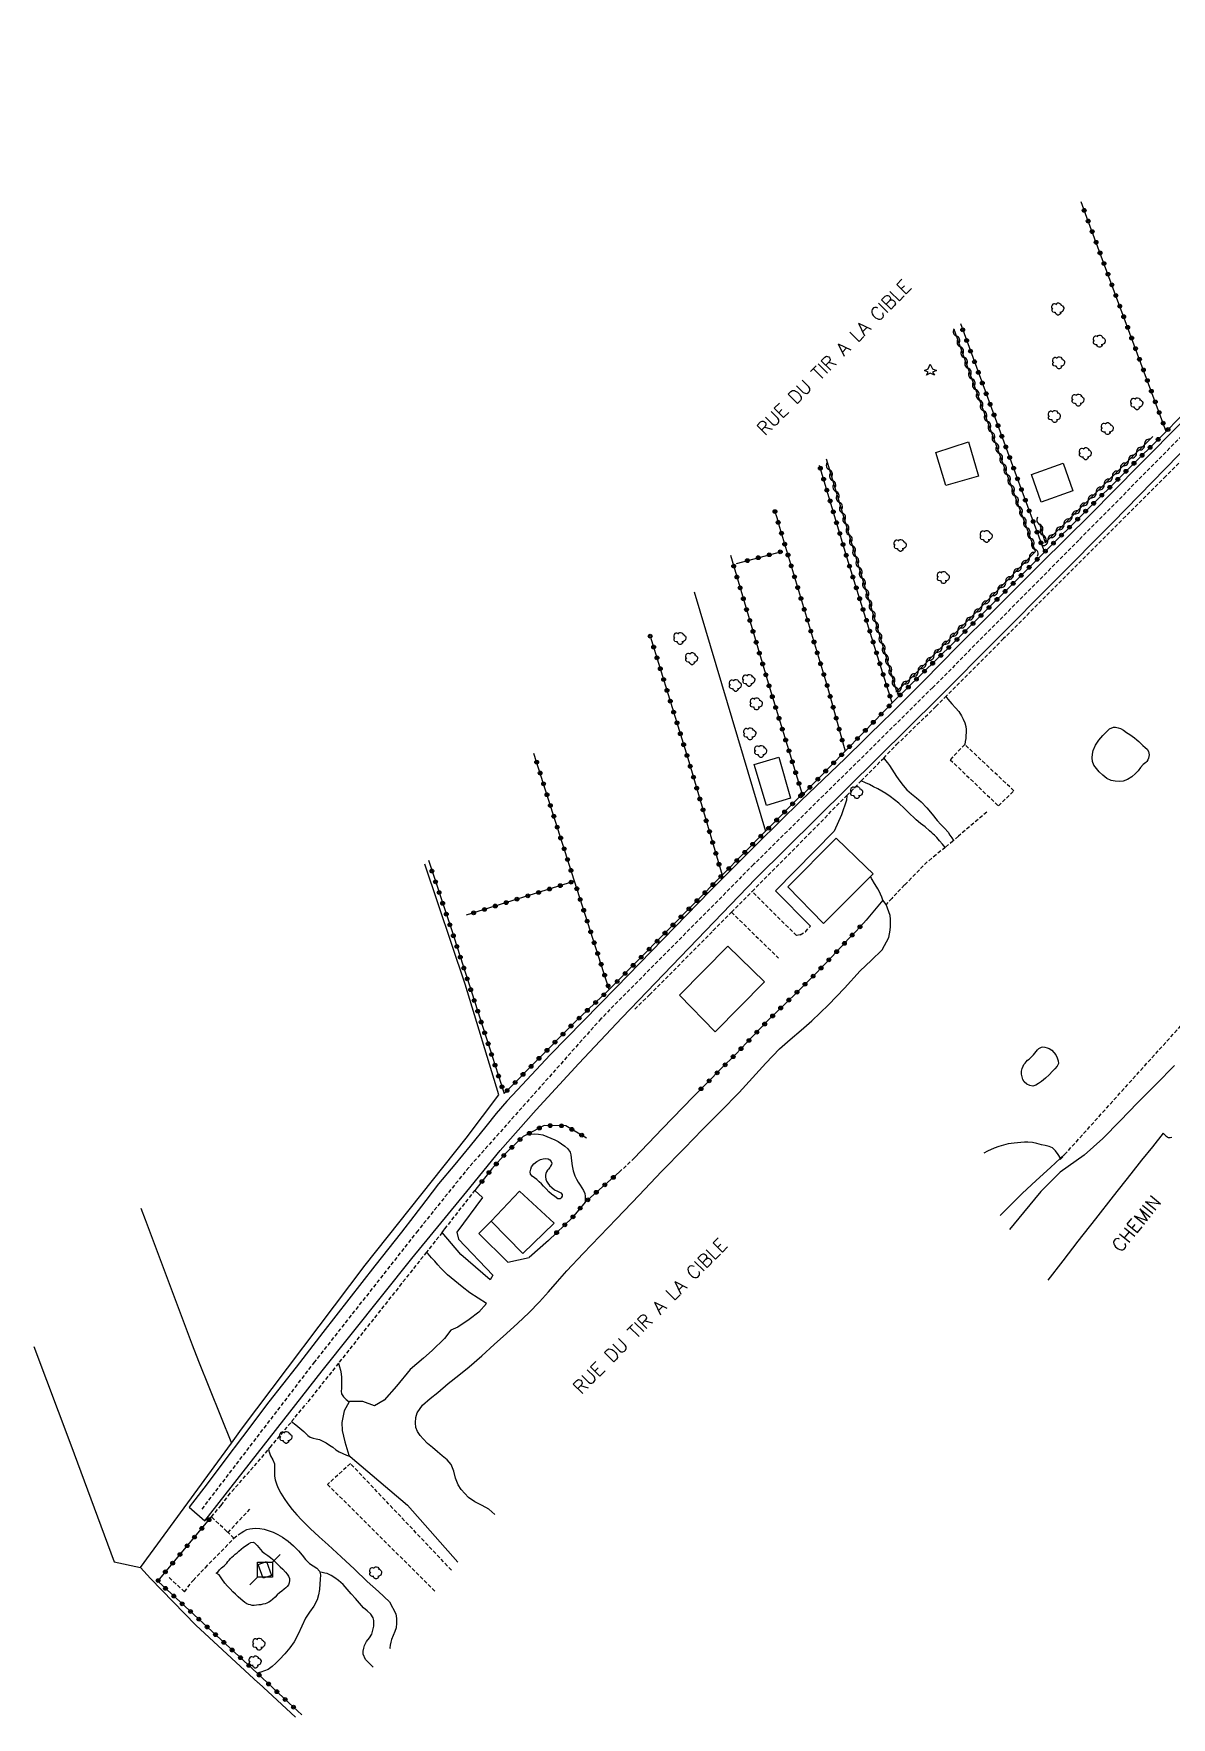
# Model space of a CAD drawing. Header units: millimetres. Extents: x 79010 to 79994, y 143000 to 143955.
# Drawn here: x 79045.5 to 79195.9, y 143666.4 to 143889 of the extents above; entities that cross this region are included whole.
import ezdxf
from ezdxf.enums import TextEntityAlignment as Align

# ---------------------------------------------------------------- set-up
doc = ezdxf.new("R2010")
doc.units = ezdxf.units.MM
doc.linetypes.add('DASHED', pattern=[0.75, 0.5, -0.25])
doc.layers.get('0').update_dxf_attribs({"linetype": 'CONTINUOUS'})
for name, color, linetype in [('W0001', 6, 'DASHED'), ('W0008', 7, 'CONTINUOUS'), ('W0104', 1, 'CONTINUOUS'), ('W0112', 1, 'DASHED'), ('W0211', 2, 'CONTINUOUS'), ('W0214', 2, 'CONTINUOUS'), ('W0300', 7, 'CONTINUOUS'), ('W0303', 7, 'CONTINUOUS'), ('W0310', 3, 'CONTINUOUS'), ('W0322', 7, 'CONTINUOUS'), ('W0323', 7, 'CONTINUOUS'), ('W0330', 7, 'CONTINUOUS'), ('W0515', 5, 'CONTINUOUS'), ('W0600', 7, 'CONTINUOUS'), ('W0989', 7, 'CONTINUOUS')]:
    doc.layers.add(name, color=color, linetype=linetype)
doc.styles.get("Standard").update_dxf_attribs({"font": 'romans.shx', "width": 0.85})

# ---------------------------------------------------------------- blocks, each defined once
blk = doc.blocks.new('T300')
for p, q in [((-0.8, 0.51), (-0.86, 0.34)), ((-0.86, 0.34), (-0.86, 0.17)), ((-0.86, 0.17), (-0.74, 0.06)), ((-0.69, 0.63), (-0.8, 0.51)), ((-0.8, -0.06), (-0.74, 0.06)), ((-0.74, 0.06), (-0.69, 0.11)), ((-0.57, 0.69), (-0.69, 0.63)), ((-0.46, 0.69), (-0.57, 0.69)), ((-0.29, 0.63), (-0.46, 0.69)), ((-0.29, 0.63), (-0.17, 0.74)), ((-0.23, 0.57), (-0.29, 0.63)), ((-0.17, 0.74), (-0.06, 0.8)), ((-0.06, 0.8), (0.06, 0.8)), ((0.06, 0.8), (0.23, 0.74)), ((0.23, 0.74), (0.34, 0.63)), ((0.34, 0.63), (0.4, 0.51)), ((0.46, 0.46), (0.34, 0.46)), ((0.4, 0.51), (0.4, 0.46)), ((0.57, 0.4), (0.46, 0.46)), ((0.57, 0.4), (0.69, 0.29)), ((0.69, 0.29), (0.74, 0.17)), ((0.74, 0.06), (0.69, -0.17)), ((0.74, 0.17), (0.74, 0.06)), ((-0.8, -0.17), (-0.8, -0.06)), ((-0.8, -0.23), (-0.8, -0.17)), ((-0.74, -0.34), (-0.8, -0.23)), ((-0.69, -0.4), (-0.74, -0.34)), ((-0.51, -0.46), (-0.69, -0.4)), ((-0.4, -0.46), (-0.51, -0.46)), ((-0.4, -0.46), (-0.34, -0.46)), ((-0.34, -0.46), (-0.34, -0.4)), ((-0.34, -0.51), (-0.34, -0.46)), ((-0.29, -0.63), (-0.34, -0.51)), ((-0.17, -0.74), (-0.29, -0.63)), ((-0.06, -0.8), (-0.17, -0.74)), ((0.06, -0.8), (-0.06, -0.8)), ((0.17, -0.74), (0.06, -0.8)), ((0.23, -0.69), (0.17, -0.74)), ((0.29, -0.46), (0.23, -0.46)), ((0.29, -0.63), (0.23, -0.69)), ((0.46, -0.4), (0.29, -0.46)), ((0.34, -0.51), (0.29, -0.63)), ((0.34, -0.51), (0.34, -0.46)), ((0.57, -0.34), (0.46, -0.4)), ((0.63, -0.29), (0.57, -0.34)), ((0.69, -0.17), (0.63, -0.29))]:
    blk.add_line(p, q)
blk = doc.blocks.new('T600')
for p, q in [((-0.999999, 0.999999), (0.999999, 0.999999)), ((-0.999999, -0.999999), (-0.999999, 0.999999)), ((0.999999, 0.999999), (1.999998, 1.999998)), ((0.999999, 0.999999), (0.999999, -0.999999)), ((-0.999999, -0.999999), (-1.999998, -1.999998)), ((0.999999, -0.999999), (-0.999999, -0.999999))]:
    blk.add_line(p, q)
blk = doc.blocks.new('T303')
for p, q in [((-0.77, 0), (-0.28, 0.21)), ((-0.28, -0.21), (-0.77, 0)), ((-0.28, 0.21), (0, 0.83)), ((0, 0.83), (0.28, 0.21)), ((0.28, 0.21), (0.83, 0)), ((0.83, 0), (0.28, -0.21)), ((-0.49, -0.63), (-0.28, -0.21)), ((0, -0.35), (-0.49, -0.63)), ((0.56, -0.63), (0, -0.35)), ((0.28, -0.21), (0.56, -0.63))]:
    blk.add_line(p, q)
blk = doc.blocks.new('t310o')
at = {"color": 0, "linetype": 'Continuous'}
for centre, start, end in [((-0.5, 0.38), 216.8699, 323.1304), ((0.5, -0.37), 36.8699, 143.1303)]:
    blk.add_arc(centre, 0.625, start, end, dxfattribs=at)
blk = doc.blocks.new('t323o')
at = {"color": 0, "linetype": 'Continuous'}
for radius in [0.25, 0.15]:
    blk.add_circle((0, 0), radius, dxfattribs=at)
blk = doc.blocks.new('t322o')
at = {"color": 0, "linetype": 'Continuous'}
for radius in [0.25, 0.15]:
    blk.add_circle((0, 0), radius, dxfattribs=at)

msp = doc.modelspace()

# ---------------------------------------------------------------- linework, layer by layer
at = {"layer": 'W0001'}
msp.add_lwpolyline([(79251.68, 143889.03), (79250.6, 143887.58), (79246.47, 143884.68), (79241.43, 143879.97), (79228.87, 143868.06), (79205.74, 143844.38), (79183.65, 143822.08), (79164.35, 143802.57), (79140.68, 143779.2), (79120.49, 143758.79), (79103.01, 143739.14), (79096.29, 143730.78), (79082.61, 143713.42), (79067.7, 143693.94)], dxfattribs=at)
at = {"layer": 'W0008'}
msp.add_lwpolyline([(79197.61, 143837.98), (79191.61, 143831.94), (79185.21, 143825.48), (79178.71, 143819.05), (79172.3, 143812.64), (79167.69, 143808.04), (79163.12, 143803.44), (79162.64, 143802.96), (79158.51, 143798.82), (79158.13, 143798.45), (79152.76, 143793.21), (79146.97, 143787.65), (79141.22, 143782.03), (79134.94, 143775.7), (79128.71, 143769.31), (79122.49, 143762.92), (79118.15, 143758.46), (79113.8, 143754.01), (79109.46, 143749.42), (79108.06, 143747.9), (79106.66, 143746.28), (79105.28, 143744.57), (79103.19, 143741.98), (79101.18, 143739.51), (79099.04, 143736.95), (79097.34, 143734.77), (79095.78, 143732.68), (79094.11, 143730.56), (79090.61, 143726.11), (79087.18, 143721.73), (79083.73, 143717.31), (79080.19, 143712.73), (79076.6, 143708.16), (79073.13, 143703.52), (79070.79, 143700.42), (79068.42, 143697.33), (79066.06, 143694.21), (79068.12, 143692.42), (79083.64, 143712.23), (79095.48, 143727.11), (79102.75, 143735.98), (79107.16, 143741.4), (79111.93, 143746.76), (79117.57, 143752.86), (79123.24, 143758.93), (79140.97, 143777.36), (79165.18, 143801.28), (79188.16, 143824.4), (79207.35, 143844.08)], dxfattribs=at)
at = {"layer": 'W0104'}
for points in [[(79166.09, 143829.29), (79164.75, 143833.68), (79169.07, 143835.05), (79170.42, 143830.55), (79166.09, 143829.29)], [(79178.71, 143827.1), (79177.4, 143830.76), (79181.58, 143832.27), (79182.88, 143828.58)], [(79142.4, 143786.98), (79140.77, 143792.41), (79143.99, 143793.38), (79145.57, 143787.96)], [(79149.93, 143771.41), (79145.2, 143776.23), (79151.6, 143782.68), (79155.52, 143778.89), (79156.49, 143777.95), (79156.15, 143777.62), (79155.56, 143777.03), (79149.93, 143771.41)], [(79135.58, 143757.06), (79130.87, 143761.9), (79137.29, 143768.39), (79142.11, 143763.66), (79135.58, 143757.06)], [(79110.17, 143727.76), (79105.97, 143732.02), (79109.75, 143735.99), (79114.3, 143731.79), (79110.17, 143727.76)]]:
    msp.add_lwpolyline(points, close=True, dxfattribs=at)
at = {"layer": 'W0112'}
for points in [[(79229.86, 143865.55), (79215.38, 143850.88), (79195.16, 143830.53), (79173.71, 143809.05), (79166.32, 143801.62)], [(79181.21, 143740.19), (79181.79, 143740.83), (79194.31, 143754.73), (79194.31, 143754.72), (79207.1, 143768.82), (79214.35, 143776.75), (79214.35, 143776.75), (79221.26, 143784.27), (79227.75, 143791.56), (79227.76, 143791.56), (79234.4, 143798.91), (79234.4, 143798.9), (79241.44, 143806.38), (79241.45, 143806.38), (79248.51, 143814.05), (79248.51, 143814.05), (79254.82, 143821.12), (79254.83, 143821.14), (79266.96, 143834.49)], [(79124.99, 143760.05), (79126.9, 143761.95), (79126.9, 143761.96), (79135.34, 143770.44), (79135.34, 143770.45), (79137.76, 143772.89), (79140.48, 143775.64), (79147.97, 143783.2), (79153.01, 143788.32), (79154.91, 143790.25), (79157.87, 143793.26), (79159.58, 143795.04), (79164.46, 143799.77), (79164.76, 143800.08), (79166.08, 143801.39), (79166.32, 143801.62)], [(79171.51, 143786.12), (79167.74, 143782.94), (79167.12, 143782.37), (79167.03, 143782.29), (79166.02, 143781.46), (79164.81, 143780.48), (79163.64, 143779.54), (79160.62, 143776.49), (79158.94, 143774.71), (79158.19, 143773.92)], [(79146.83, 143769.89), (79146.33, 143769.81), (79140.48, 143775.64)], [(79137.76, 143772.89), (79143.96, 143766.8)], [(79146.83, 143769.89), (79147.52, 143770.3), (79148.21, 143771.03)], [(79122.91, 143738.51), (79124.85, 143740.31)], [(79099.51, 143730.55), (79099.74, 143730.84), (79099.88, 143731.02), (79103.84, 143736.1)], [(79099.51, 143730.55), (79097.44, 143727.94), (79094.14, 143723.79), (79094.14, 143723.78), (79085.79, 143713.25), (79081.56, 143707.92)], [(79070.3, 143694.46), (79071.21, 143695.74), (79075.66, 143700.8), (79076.57, 143701.86), (79076.78, 143702.11), (79079.61, 143705.55), (79081.56, 143707.92)], [(79100.73, 143685.9), (79087.38, 143699.99), (79084.36, 143697.24), (79098.56, 143683.12)], [(79071.98, 143690.11), (79071.2, 143690.87), (79071.13, 143690.94), (79071.06, 143691.01), (79069, 143692.94), (79069, 143692.95), (79070.3, 143694.46)], [(79071.2, 143690.87), (79074.06, 143693.95)], [(79065.44, 143683.05), (79066.58, 143684.55), (79068.2, 143686.22), (79071.98, 143690.11)], [(79071.98, 143690.11), (79072.53, 143690.57)], [(79065.44, 143683.05), (79063.36, 143684.95)]]:
    msp.add_lwpolyline(points, dxfattribs=at)
msp.add_lwpolyline([(79173.03, 143786.94), (79175.09, 143788.93), (79168.6, 143795.05), (79166.66, 143793.05)], close=True, dxfattribs=at)
at = {"layer": 'W0211'}
for points in [[(79157.87, 143793.26), (79158.13, 143792.94), (79158.39, 143792.62), (79158.65, 143792.29), (79158.96, 143791.81), (79159.26, 143791.32), (79159.57, 143790.83), (79160, 143790.23), (79160.45, 143789.63), (79160.94, 143789.07), (79161.54, 143788.52), (79162.19, 143788), (79162.82, 143787.46), (79163.56, 143786.68), (79164.26, 143785.85), (79164.96, 143785.02), (79165.44, 143784.5), (79165.92, 143783.98), (79166.38, 143783.45), (79166.63, 143783.09), (79166.88, 143782.73), (79167.12, 143782.37)], [(79166.02, 143781.46), (79165.64, 143781.89), (79165.26, 143782.32), (79164.88, 143782.74), (79164.57, 143783.05), (79164.4, 143783.21), (79164.25, 143783.36), (79163.92, 143783.66), (79163.34, 143784.15), (79162.74, 143784.62), (79162.15, 143785.1), (79161.85, 143785.39), (79161.39, 143785.84), (79160.64, 143786.61), (79159.86, 143787.32), (79159.31, 143787.76), (79158.74, 143788.17), (79158.16, 143788.56), (79157.63, 143788.89), (79157.08, 143789.19), (79156.53, 143789.48), (79155.99, 143789.75), (79155.45, 143790), (79154.91, 143790.25)], [(79153.01, 143788.32), (79152.95, 143787.68), (79152.29, 143785.77), (79151.32, 143783.58), (79143.59, 143775.73), (79148.21, 143771.03)], [(79158.19, 143773.92), (79157.77, 143774.48), (79155.55, 143771.83)], [(79196.33, 143752.62), (79193.89, 143750.14), (79191.44, 143747.69), (79189.14, 143745.32), (79186.83, 143742.96), (79184.37, 143740.78), (79183.31, 143740.02), (79182.24, 143739.27), (79181.2, 143738.5), (79178.64, 143735.98), (79176.36, 143733.16), (79174.5, 143730.93)], [(79132.67, 143748.48), (79128.62, 143744.27), (79124.85, 143740.31)], [(79194.83, 143743.65), (79194.95, 143743.54), (79195.07, 143743.42), (79195.19, 143743.31), (79195.29, 143743.23), (79195.39, 143743.15), (79195.5, 143743.09), (79195.73, 143743.08), (79195.98, 143743.16)], [(79173.27, 143732.77), (79176.18, 143735.69), (79178.03, 143737.42), (79179.91, 143739.13), (79181.26, 143740.35), (79181.79, 143740.83)], [(79103.84, 143736.1), (79104.85, 143735.16), (79101.46, 143730.58), (79101.68, 143729.65), (79106.22, 143724.9), (79105.83, 143724.26), (79101.96, 143727.65), (79099.51, 143730.55)], [(79113.55, 143729.49), (79111, 143727.22)], [(79105.35, 143721.14), (79104.34, 143720), (79103.09, 143719.03), (79101.59, 143718.02), (79100.65, 143717.62), (79099.83, 143716.52), (79098.18, 143714.95), (79097.02, 143713.91), (79095.27, 143712.41), (79093.45, 143710.24), (79091.84, 143708.39), (79090.57, 143707.63), (79089.04, 143708.19), (79087.24, 143708.21), (79087.21, 143708.15), (79086.55, 143706.95), (79086.25, 143705.43), (79086.27, 143704.38), (79086.64, 143702.85), (79087.19, 143701.08), (79087.36, 143700.94), (79094.92, 143694.47), (79101.56, 143686.95)], [(79079.61, 143705.55), (79080.15, 143705.11), (79080.68, 143704.66), (79081.21, 143704.21), (79081.48, 143703.95), (79081.76, 143703.68), (79082.06, 143703.46), (79082.44, 143703.33), (79082.86, 143703.27), (79083.27, 143703.18), (79083.74, 143702.97), (79084.19, 143702.72), (79084.63, 143702.44), (79085.05, 143702.14), (79085.46, 143701.81), (79085.89, 143701.52), (79086.36, 143701.3), (79086.86, 143701.12), (79087.36, 143700.94)], [(79076.57, 143701.86), (79076.58, 143701.75), (79076.6, 143701.64), (79076.62, 143701.52), (79076.83, 143700.99), (79077.12, 143700.48), (79077.33, 143699.96), (79077.36, 143699.43), (79077.32, 143698.88), (79077.33, 143698.34), (79077.43, 143697.83), (79077.6, 143697.32), (79077.79, 143696.82), (79078.16, 143696.07), (79078.61, 143695.36), (79079.09, 143694.67), (79079.67, 143693.93), (79080.29, 143693.23), (79080.93, 143692.54), (79082.07, 143691.4), (79083.25, 143690.32), (79084.43, 143689.24), (79086.17, 143687.64), (79087.91, 143686.04), (79089.59, 143684.39), (79091.09, 143683.07), (79092.55, 143681.71), (79093.39, 143680.11), (79093.46, 143679.51), (79093.48, 143678.9), (79093.41, 143678.29), (79093.25, 143677.77), (79093.02, 143677.25), (79092.83, 143676.73), (79092.73, 143676.37), (79092.65, 143676), (79092.61, 143675.63), (79092.62, 143675.52)], [(79090.39, 143673.06), (79089.98, 143673.45), (79089.38, 143674.09), (79089.07, 143674.8), (79089.07, 143675.18), (79089.13, 143675.57), (79089.23, 143675.95), (79089.51, 143676.47), (79089.88, 143676.95), (79090.19, 143677.45), (79090.31, 143677.8), (79090.4, 143678.15), (79090.46, 143678.51), (79090.48, 143678.88), (79090.46, 143679.26), (79090.38, 143679.61), (79090.06, 143680.09), (79089.59, 143680.51), (79089.12, 143680.93), (79088.57, 143681.54), (79088.03, 143682.15), (79087.48, 143682.75), (79086.94, 143683.37), (79086.4, 143683.99), (79085.8, 143684.54), (79085.33, 143684.89), (79084.84, 143685.21), (79084.31, 143685.45), (79083.99, 143685.52), (79083.66, 143685.57), (79083.33, 143685.61)]]:
    msp.add_lwpolyline(points, dxfattribs=at)
for points in [[(79115.12, 143734.97), (79114.79, 143734.99), (79114.38, 143735.29), (79113.98, 143735.61), (79113.6, 143735.93), (79113.25, 143736.29), (79112.9, 143736.66), (79112.62, 143736.95), (79112.33, 143737.25), (79112.04, 143737.54), (79111.72, 143737.77), (79111.4, 143737.98), (79111.19, 143738.24), (79111.15, 143738.55), (79111.21, 143738.89), (79111.31, 143739.2), (79111.61, 143739.61), (79112.04, 143739.94), (79112.52, 143740.17), (79112.87, 143740.28), (79113.23, 143740.34), (79113.54, 143740.29), (79113.74, 143740.14), (79113.92, 143739.93), (79114, 143739.71), (79113.96, 143739.52), (79113.84, 143739.31), (79113.72, 143739.12), (79113.58, 143738.93), (79113.42, 143738.76), (79113.3, 143738.56), (79113.22, 143738.35), (79113.18, 143738.11), (79113.17, 143737.89), (79113.22, 143737.61), (79113.32, 143737.33), (79113.46, 143737.08), (79113.71, 143736.76), (79114.02, 143736.47), (79114.35, 143736.2), (79114.76, 143735.99), (79115.19, 143735.8), (79115.39, 143735.54), (79115.35, 143735.34), (79115.24, 143735.12)], [(79074.67, 143681.23), (79074.38, 143681.24), (79074.15, 143681.29), (79073.92, 143681.35), (79073.7, 143681.44), (79073.42, 143681.61), (79073.16, 143681.83), (79072.91, 143682.05), (79072.54, 143682.37), (79072.18, 143682.71), (79071.83, 143683.05), (79071.47, 143683.42), (79071.12, 143683.8), (79070.78, 143684.18), (79070.4, 143684.73), (79070.03, 143685.28), (79069.65, 143685.48), (79069.87, 143685.64), (79070.09, 143685.93), (79070.33, 143686.2), (79070.51, 143686.35), (79070.7, 143686.49), (79070.88, 143686.65), (79071.04, 143686.84), (79071.19, 143687.04), (79071.34, 143687.23), (79071.52, 143687.43), (79071.71, 143687.62), (79071.91, 143687.8), (79072.14, 143688), (79072.39, 143688.2), (79072.63, 143688.39), (79072.94, 143688.66), (79073.25, 143688.92), (79073.59, 143689.16), (79073.89, 143689.37), (79074.22, 143689.56), (79074.52, 143689.6), (79074.71, 143689.5), (79074.89, 143689.33), (79075.06, 143689.16), (79075.29, 143688.9), (79075.5, 143688.63), (79075.73, 143688.38), (79076.08, 143688.1), (79076.46, 143687.85), (79076.82, 143687.58), (79077.13, 143687.29), (79077.43, 143686.98), (79077.72, 143686.67), (79078.09, 143686.34), (79078.46, 143686.01), (79078.78, 143685.65), (79079, 143685.38), (79079.2, 143685.09), (79079.31, 143684.79), (79079.33, 143684.51), (79079.28, 143684.22), (79079.19, 143683.96), (79079.03, 143683.75), (79078.83, 143683.57), (79078.62, 143683.39), (79078.32, 143683.13), (79078, 143682.88), (79077.69, 143682.62), (79077.41, 143682.34), (79077.13, 143682.06), (79076.83, 143681.81), (79076.59, 143681.67), (79076.35, 143681.55), (79076.1, 143681.45), (79075.82, 143681.38), (79075.55, 143681.33), (79075.26, 143681.3), (79074.97, 143681.26)]]:
    msp.add_lwpolyline(points, close=True, dxfattribs=at)
at = {"layer": 'W0214'}
for points in [[(79166.08, 143801.39), (79166.36, 143801.07), (79166.63, 143800.75), (79166.9, 143800.43), (79167.35, 143799.92), (79167.79, 143799.41), (79168.16, 143798.86), (79168.4, 143798.4), (79168.6, 143797.92), (79168.73, 143797.42), (79168.77, 143797.03), (79168.77, 143796.64), (79168.75, 143796.24), (79168.71, 143795.84), (79168.66, 143795.45), (79168.6, 143795.05)], [(79157.77, 143774.48), (79157.61, 143774.87), (79157.44, 143775.27), (79157.26, 143775.65), (79157.08, 143775.99), (79156.97, 143776.18), (79156.65, 143776.7), (79156.35, 143777.22), (79156.28, 143777.36), (79156.22, 143777.49), (79156.15, 143777.62)], [(79106.49, 143693.27), (79105.68, 143693.94), (79104.79, 143694.46), (79103.84, 143694.92), (79102.99, 143695.49), (79102.49, 143696.01), (79102.03, 143696.58), (79101.63, 143697.18), (79101.29, 143698.06), (79101.05, 143699), (79100.68, 143699.86), (79100.15, 143700.47), (79099.52, 143701.02), (79098.89, 143701.56), (79098.24, 143702.1), (79097.58, 143702.64), (79096.99, 143703.24), (79096.61, 143703.71), (79096.26, 143704.21), (79096.03, 143704.74), (79095.96, 143705.38), (79096.04, 143706.06), (79096.22, 143706.7), (79096.89, 143707.72), (79097.9, 143708.57), (79098.94, 143709.4), (79100.3, 143710.56), (79101.7, 143711.67), (79103.09, 143712.79), (79104.76, 143714.24), (79106.39, 143715.71), (79108.02, 143717.2), (79109.49, 143718.56), (79110.95, 143719.93), (79112.36, 143721.35), (79113.58, 143722.69), (79114.77, 143724.08), (79115.98, 143725.45), (79118.15, 143727.76), (79120.36, 143730.04), (79122.57, 143732.33), (79125.55, 143735.46), (79128.52, 143738.59), (79131.52, 143741.7), (79133.93, 143744.14), (79136.36, 143746.57), (79138.76, 143749.03), (79140.53, 143750.98), (79142.28, 143752.94), (79144.11, 143754.82), (79145.51, 143756.07), (79146.96, 143757.27), (79148.39, 143758.51), (79150.59, 143760.64), (79152.71, 143762.85), (79154.78, 143765.12), (79156.23, 143766.5), (79157.65, 143767.9), (79158.56, 143769.53), (79158.66, 143770.02), (79158.73, 143770.51), (79158.77, 143771.01), (79158.78, 143771.49), (79158.77, 143771.98), (79158.71, 143772.46), (79158.57, 143772.95), (79158.38, 143773.43), (79158.19, 143773.92)], [(79110.75, 143743.5), (79111.24, 143743.54), (79111.74, 143743.57), (79112.23, 143743.55), (79112.8, 143743.44), (79113.35, 143743.25), (79113.89, 143743.02), (79114.38, 143742.8), (79114.86, 143742.55), (79115.3, 143742.26), (79115.73, 143741.94), (79116.13, 143741.58), (79116.42, 143741.17), (79116.52, 143740.8), (79116.55, 143740.4), (79116.59, 143740), (79116.7, 143739.34), (79116.83, 143738.68), (79117.03, 143738.05), (79117.25, 143737.61), (79117.5, 143737.2), (79117.75, 143736.78), (79117.98, 143736.43), (79118.2, 143736.07), (79118.36, 143735.7), (79118.41, 143735.33), (79118.42, 143734.95), (79118.42, 143734.57)], [(79181.26, 143740.35), (79180.92, 143740.84), (79180.59, 143741.33), (79180.53, 143741.39), (79180.19, 143741.71), (79179.74, 143741.91), (79179.23, 143742.03), (79178.72, 143742.14), (79178.12, 143742.29), (79177.53, 143742.42), (79176.93, 143742.49), (79176.47, 143742.48), (79176.01, 143742.44), (79175.55, 143742.39), (79175.14, 143742.35), (79174.72, 143742.31), (79174.32, 143742.25), (79173.69, 143742.1), (79173.08, 143741.89), (79172.48, 143741.67), (79171.6, 143741.28), (79171.13, 143741.04)], [(79194.83, 143743.65), (79193.4, 143741.87), (79191.97, 143740.09), (79190.55, 143738.31), (79188.2, 143735.34), (79185.87, 143732.36), (79183.54, 143729.38), (79181.56, 143726.81), (79179.59, 143724.25)], [(79105.97, 143732.02), (79104.34, 143730.41), (79108.2, 143726.61), (79111, 143727.22)], [(79105.35, 143721.14), (79104.27, 143721.86), (79103.18, 143722.58), (79102.14, 143723.34), (79101.17, 143724.13), (79100.23, 143724.96), (79099.34, 143725.83), (79098.92, 143726.28), (79098.52, 143726.74), (79098.11, 143727.2), (79097.89, 143727.45), (79097.66, 143727.7), (79097.44, 143727.94)], [(79085.79, 143713.25), (79085.92, 143712.79), (79086.05, 143712.33), (79086.15, 143711.86), (79086.2, 143711.35), (79086.21, 143710.83), (79086.21, 143710.31), (79086.18, 143709.92), (79086.15, 143709.54), (79086.19, 143709.19), (79086.45, 143708.81), (79086.83, 143708.48), (79087.21, 143708.15)], [(79072.53, 143690.57), (79072.92, 143690.81), (79073.3, 143691.06), (79073.7, 143691.25), (79074.07, 143691.35), (79074.44, 143691.41), (79074.82, 143691.44), (79075.39, 143691.42), (79075.96, 143691.31), (79076.51, 143691.16), (79077.16, 143690.93), (79077.78, 143690.63), (79078.38, 143690.28), (79079.13, 143689.73), (79079.84, 143689.11), (79080.51, 143688.45), (79080.99, 143687.89), (79081.46, 143687.32), (79081.96, 143686.79), (79082.44, 143686.46), (79082.94, 143686.15), (79083.29, 143685.77), (79083.33, 143685.61), (79083.42, 143685.26), (79083.4, 143684.67), (79083.34, 143684.08), (79083.29, 143683.36), (79083.18, 143682.65), (79082.99, 143681.96), (79082.56, 143681.12), (79081.99, 143680.33), (79081.45, 143679.53), (79080.95, 143678.49), (79080.49, 143677.43), (79079.94, 143676.43), (79079.36, 143675.61), (79078.71, 143674.83), (79078.01, 143674.1), (79077.54, 143673.62), (79077.04, 143673.16), (79076.5, 143672.78), (79076.03, 143672.58), (79075.54, 143672.43), (79075.04, 143672.28)]]:
    msp.add_lwpolyline(points, dxfattribs=at)
at = {"layer": 'W0310'}
for points in [[(79150.25, 143832.82), (79153.24, 143822.99), (79158.42, 143805.87), (79159.56, 143802.11), (79161.81, 143804.14), (79161.81, 143804.13), (79162.32, 143804.65), (79172.18, 143814.66), (79177.96, 143820.59), (79169.96, 143842.21), (79167.2, 143849.91)], [(79178.46, 143824.29), (79179.24, 143821.72), (79193.44, 143835.76)]]:
    msp.add_lwpolyline(points, dxfattribs=at)
at = {"layer": 'W0322'}
for points in [[(79155.55, 143771.83), (79154.79, 143771.01), (79154.04, 143770.2), (79153.27, 143769.39), (79151.68, 143767.7), (79150.08, 143766.01), (79148.46, 143764.34), (79146.61, 143762.5), (79144.74, 143760.69), (79142.88, 143758.86), (79141.34, 143757.27), (79139.8, 143755.67), (79138.27, 143754.07), (79136.41, 143752.2), (79134.54, 143750.34), (79132.67, 143748.48)], [(79122.91, 143738.51), (79118.42, 143734.57), (79116.68, 143732.46), (79113.55, 143729.49)]]:
    msp.add_lwpolyline(points, dxfattribs=at)
at = {"layer": 'W0323'}
for points in [[(79201.74, 143843.14), (79195.23, 143836.45), (79184.73, 143864.74), (79183.96, 143866.8)], [(79168.01, 143850.72), (79175.39, 143830.64), (79179.11, 143820.48), (79195.23, 143836.45)], [(79137.62, 143820.08), (79142.82, 143802.48), (79147.1, 143788.49), (79147.13, 143788.39), (79152.79, 143794.19), (79155.01, 143796.47), (79155.29, 143796.75), (79158.98, 143800.55), (79157.28, 143806.03), (79153.16, 143819.27), (79149.39, 143831.95)], [(79143.46, 143825.97), (79143.74, 143825.05), (79143.98, 143824.24), (79150.45, 143802.65), (79152.79, 143794.19)], [(79138.4, 143818.98), (79144.41, 143820.58)], [(79179.11, 143820.48), (79167.1, 143808.48), (79162.87, 143804.35), (79158.98, 143800.55)], [(79127.01, 143809.39), (79132.11, 143792.82), (79136.53, 143777.78)], [(79116.99, 143776.98), (79111.63, 143793.88)], [(79121.6, 143762.66), (79136.53, 143777.78), (79142.26, 143783.59), (79147.1, 143788.49)], [(79097.68, 143779.75), (79100.68, 143770.74), (79106.1, 143753.87), (79107.69, 143748.9), (79116.9, 143758.2), (79121.6, 143762.66), (79116.99, 143776.98), (79102.66, 143772.48)], [(79118.59, 143743.03), (79115.84, 143744.64), (79112.99, 143744.68), (79110.75, 143743.5), (79110.2, 143743.21), (79107.97, 143741.07), (79106.07, 143738.94), (79103.84, 143736.1)], [(79075.04, 143672.28), (79061.9, 143684.45), (79069, 143692.94)], [(79076.41, 143671), (79075.04, 143672.28)], [(79076.45, 143670.95), (79076.41, 143671)], [(79080.94, 143666.75), (79079.22, 143668.37), (79076.45, 143670.95)]]:
    msp.add_lwpolyline(points, dxfattribs=at)
at = {"layer": 'W0330'}
for points in [[(79132.8, 143815.22), (79139.29, 143793.51), (79142.26, 143783.59)], [(79060.93, 143684.8), (79059.65, 143686.26), (79071.65, 143702.7), (79072.99, 143704.52), (79089.31, 143726.22), (79102.68, 143743.02), (79106.99, 143748.74), (79102.54, 143763.35), (79097.23, 143779.24)], [(79059.68, 143733.74), (79060.26, 143732.24), (79066.47, 143715.68), (79067.3, 143713.54), (79071.65, 143702.7)], [(79045.51, 143715.46), (79050.44, 143702.47), (79056.16, 143687), (79059.65, 143686.26)], [(79075.2, 143671), (79066.95, 143678.64), (79060.93, 143684.8)], [(79075.25, 143670.95), (79075.2, 143671)], [(79080.13, 143666.44), (79075.25, 143670.95)]]:
    msp.add_lwpolyline(points, dxfattribs=at)
at = {"layer": 'W0515'}
for points in [[(79189.02, 143790.16), (79188.48, 143790.19), (79187.96, 143790.3), (79187.37, 143790.57), (79186.83, 143790.98), (79186.35, 143791.45), (79185.99, 143791.87), (79185.67, 143792.33), (79185.47, 143792.82), (79185.42, 143793.29), (79185.46, 143793.78), (79185.55, 143794.26), (79185.86, 143794.97), (79186.33, 143795.63), (79186.86, 143796.23), (79187.28, 143796.69), (79187.73, 143797.12), (79188.23, 143797.34), (79188.53, 143797.33), (79188.85, 143797.26), (79189.16, 143797.17), (79189.59, 143796.95), (79189.99, 143796.66), (79190.39, 143796.36), (79190.71, 143796.14), (79191.04, 143795.92), (79191.35, 143795.68), (79191.62, 143795.44), (79191.88, 143795.19), (79192.14, 143794.93), (79192.42, 143794.68), (79192.69, 143794.43), (79192.87, 143794.13), (79192.92, 143793.93), (79192.95, 143793.71), (79192.94, 143793.49), (79192.88, 143793.26), (79192.79, 143793.02), (79192.66, 143792.82), (79192.52, 143792.67), (79192.35, 143792.54), (79192.19, 143792.4), (79191.84, 143792.01), (79191.52, 143791.58), (79191.16, 143791.2), (79190.66, 143790.79), (79190.12, 143790.45), (79189.54, 143790.23)], [(79177.58, 143749.89), (79177.18, 143749.97), (79176.78, 143750.17), (79176.46, 143750.45), (79176.28, 143750.76), (79176.16, 143751.12), (79176.11, 143751.49), (79176.11, 143751.85), (79176.17, 143752.22), (79176.3, 143752.55), (79176.41, 143752.75), (79176.56, 143752.94), (79176.71, 143753.11), (79176.9, 143753.3), (79177.1, 143753.47), (79177.3, 143753.64), (79177.49, 143753.83), (79177.67, 143754.03), (79177.85, 143754.23), (79178.02, 143754.46), (79178.2, 143754.69), (79178.4, 143754.88), (79178.56, 143754.96), (79178.73, 143755.03), (79178.9, 143755.07), (79179.19, 143755.06), (79179.48, 143754.97), (79179.76, 143754.85), (79180.08, 143754.63), (79180.37, 143754.34), (79180.61, 143754.02), (79180.8, 143753.65), (79180.94, 143753.24), (79180.96, 143752.86), (79180.79, 143752.52), (79180.5, 143752.19), (79180.19, 143751.88), (79179.74, 143751.39), (79179.25, 143750.92), (79178.72, 143750.51), (79178.35, 143750.24), (79177.97, 143750)]]:
    msp.add_lwpolyline(points, close=True, dxfattribs=at)
at = {"layer": 'W0600'}
msp.add_lwpolyline([(79075.84, 143684.82), (79075.2, 143686.66), (79076.29, 143687.04), (79076.93, 143685.2), (79075.84, 143684.82)], close=True, dxfattribs=at)

# ---------------------------------------------------------------- block references
at = {"layer": 'W0300'}
for p in [(79180.93, 143852.63), (79186.41, 143848.37), (79181.05, 143845.52), (79183.6, 143840.59), (79191.37, 143840.11), (79180.48, 143838.42), (79187.47, 143836.82), (79184.57, 143833.51), (79171.47, 143822.57), (79160.09, 143821.38), (79165.79, 143817.14), (79130.97, 143809.08), (79132.53, 143806.4), (79138.3, 143802.87), (79140.08, 143803.53), (79141.07, 143800.43), (79140.21, 143796.47), (79141.66, 143794.14), (79154.33, 143788.71), (79078.88, 143703.45), (79090.76, 143685.53), (79075.32, 143676.12), (79074.82, 143673.76)]:
    msp.add_blockref('T300', p, dxfattribs=at)
at = {"layer": 'W0303'}
msp.add_blockref('T303', (79164.03, 143844.51), dxfattribs=at)
at = {"layer": 'W0310'}
for p, rotation in [((79167.51, 143849.05), 109.6765645681404), ((79168.01, 143847.64), 109.6765645681404), ((79168.52, 143846.22), 109.6765645681404), ((79169.02, 143844.81), 109.6765645681404), ((79169.53, 143843.4), 109.6765645681404), ((79170.04, 143841.99), 110.3251218194127), ((79170.56, 143840.58), 110.3251218194127), ((79171.08, 143839.18), 110.3251218194127), ((79171.6, 143837.77), 110.3251218194127), ((79172.12, 143836.36), 110.3251218194127), ((79172.64, 143834.96), 110.3251218194127), ((79173.16, 143833.55), 110.3251218194127), ((79190.24, 143832.6), 44.67542746561492), ((79191.31, 143833.65), 44.67542746561492), ((79192.37, 143834.71), 44.67542746561492), ((79150.69, 143831.38), 286.8964969174179), ((79173.68, 143832.14), 110.3251218194127), ((79174.2, 143830.74), 110.3251218194127), ((79188.11, 143830.49), 44.67542746561492), ((79189.17, 143831.55), 44.67542746561492), ((79151.12, 143829.95), 286.8964969174179), ((79151.56, 143828.51), 286.8964969174179), ((79174.73, 143829.33), 110.3251218194127), ((79185.97, 143828.38), 44.67542746561492), ((79187.04, 143829.44), 44.67542746561492), ((79152, 143827.08), 286.8964969174179), ((79175.25, 143827.92), 110.3251218194127), ((79175.77, 143826.52), 110.3251218194127), ((79183.84, 143826.27), 44.67542746561492), ((79184.91, 143827.33), 44.67542746561492), ((79152.43, 143825.64), 286.8964969174179), ((79152.87, 143824.21), 286.8964969174179), ((79176.29, 143825.11), 110.3251218194127), ((79176.81, 143823.7), 110.3251218194127), ((79178.51, 143824.14), 286.7319893536865), ((79181.71, 143824.16), 44.67542746561492), ((79182.77, 143825.22), 44.67542746561492), ((79153.3, 143822.77), 286.8455803591638), ((79153.74, 143821.33), 286.8455803591638), ((79177.33, 143822.3), 110.3251218194127), ((79178.94, 143822.71), 286.7319893536865), ((79179.57, 143822.05), 44.67542746561492), ((79180.64, 143823.11), 44.67542746561492), ((79154.17, 143819.9), 286.8455803591638), ((79177.14, 143819.74), 45.71891059177517), ((79177.85, 143820.89), 110.3251218194127), ((79154.61, 143818.46), 286.8455803591638), ((79155.04, 143817.03), 286.8455803591638), ((79175.05, 143817.6), 45.71891059177517), ((79176.09, 143818.67), 45.71891059177517), ((79155.48, 143815.59), 286.8455803591638), ((79172.95, 143815.45), 45.71891059177517), ((79174, 143816.52), 45.71891059177517), ((79155.91, 143814.16), 286.8455803591638), ((79156.35, 143812.72), 286.8455803591638), ((79170.85, 143813.31), 45.42094571756478), ((79171.9, 143814.38), 45.42094571756478), ((79156.78, 143811.28), 286.8455803591638), ((79168.75, 143811.17), 45.42094571756478), ((79169.8, 143812.24), 45.42094571756478), ((79157.22, 143809.85), 286.8455803591638), ((79157.65, 143808.41), 286.8455803591638), ((79166.64, 143809.03), 45.42094571756478), ((79167.69, 143810.1), 45.42094571756478), ((79158.09, 143806.98), 286.8455803591638), ((79164.53, 143806.9), 45.42094571756478), ((79165.59, 143807.97), 45.42094571756478), ((79158.52, 143805.54), 286.8461167142513), ((79158.95, 143804.11), 286.8461167142513), ((79161.35, 143803.73), 42.00407576779922), ((79162.43, 143804.76), 45.42094571756478), ((79163.48, 143805.83), 45.42094571756478), ((79159.39, 143802.67), 286.8461167142513), ((79160.24, 143802.72), 42.00407576779922)]:
    msp.add_blockref('t310o', p, dxfattribs=dict(at, rotation=rotation))
at = {"layer": 'W0322'}
for p, rotation in [((79154.74, 143770.95), 226.9322247212556), ((79152.68, 143768.76), 226.7599797772369), ((79153.71, 143769.86), 226.859362763279), ((79150.63, 143766.58), 226.5330976966295), ((79151.66, 143767.67), 226.5330976966295), ((79148.54, 143764.42), 225.9232026482379), ((79149.59, 143765.5), 225.9232026482379), ((79146.41, 143762.31), 224.0526635791693), ((79147.48, 143763.36), 224.7359660188575), ((79144.26, 143760.22), 224.6117179287948), ((79145.33, 143761.27), 224.0526635791693), ((79142.14, 143758.1), 225.7868296521056), ((79143.19, 143759.17), 224.6117179287948), ((79140.06, 143755.93), 226.3169124057841), ((79141.1, 143757.02), 226.3169124057841), ((79137.97, 143753.78), 225.2457712731747), ((79139.02, 143754.85), 225.9877603997132), ((79135.86, 143751.65), 224.8617901326935), ((79136.92, 143752.71), 225.2457712731747), ((79133.73, 143749.54), 224.8617901324706), ((79134.8, 143750.59), 224.8617901326935), ((79122.14, 143737.83), 221.3077406621281), ((79119.88, 143735.85), 221.3077406621281), ((79121.01, 143736.84), 221.3077406621281), ((79117.75, 143733.76), 230.4276969724323), ((79118.76, 143734.86), 221.3077406621281), ((79115.72, 143731.55), 223.5254219971224), ((79116.8, 143732.6), 230.4276969724323), ((79114.64, 143730.52), 223.5254219971224)]:
    msp.add_blockref('t322o', p, dxfattribs=dict(at, rotation=rotation))
at = {"layer": 'W0323'}
for p, rotation in [((79184.38, 143865.67), 110.5277137007841), ((79184.91, 143864.26), 110.3571061992043), ((79185.43, 143862.86), 110.3571061992043), ((79185.95, 143861.45), 110.3571061992043), ((79186.47, 143860.04), 110.3571061992043), ((79186.99, 143858.64), 110.3571061992043), ((79187.52, 143857.23), 110.3571061992043), ((79188.04, 143855.83), 110.3571061992043), ((79188.56, 143854.42), 110.3571061992043), ((79189.08, 143853.01), 110.3571061992043), ((79189.6, 143851.61), 110.3571061992043), ((79168.32, 143849.88), 290.1788785356152), ((79190.13, 143850.2), 110.3571061992043), ((79190.65, 143848.79), 110.3571061992043), ((79168.84, 143848.47), 290.1788785356152), ((79169.35, 143847.06), 290.1788785356152), ((79191.17, 143847.39), 110.3571061992043), ((79169.87, 143845.66), 290.1788785356152), ((79191.69, 143845.98), 110.3571061992043), ((79192.21, 143844.57), 110.3571061992043), ((79170.39, 143844.25), 290.1788785356152), ((79170.91, 143842.84), 290.1788785356152), ((79192.73, 143843.17), 110.3571061992043), ((79171.42, 143841.43), 290.1788785356152), ((79171.94, 143840.03), 290.1788785356152), ((79193.26, 143841.76), 110.3571061992043), ((79193.78, 143840.36), 110.3571061992043), ((79172.46, 143838.62), 290.1788785356152), ((79194.3, 143838.95), 110.3571061992043), ((79172.98, 143837.21), 290.1788785356152), ((79173.49, 143835.8), 290.1788785356152), ((79194.16, 143835.4), 44.7481795176889), ((79194.82, 143837.54), 110.3571061992043), ((79195.46, 143836.7), 225.7418059253608), ((79174.01, 143834.39), 290.1788785356152), ((79192.03, 143833.29), 44.7481795176889), ((79193.09, 143834.34), 44.7481795176889), ((79149.5, 143831.57), 106.5660267490025), ((79174.53, 143832.99), 290.1788785356152), ((79175.05, 143831.58), 290.1788785356152), ((79189.9, 143831.18), 44.7481795176889), ((79190.96, 143832.23), 44.7481795176889), ((79149.93, 143830.13), 106.5660267490025), ((79175.56, 143830.17), 290.1382922032454), ((79176.08, 143828.76), 290.1382922032454), ((79187.77, 143829.06), 44.7481795176889), ((79188.83, 143830.12), 44.7481795176889), ((79150.36, 143828.69), 106.5660267490025), ((79150.79, 143827.25), 106.5660267490025), ((79176.6, 143827.35), 290.1382922032454), ((79185.64, 143826.95), 44.7481795176889), ((79186.7, 143828.01), 44.7481795176889), ((79143.5, 143825.85), 286.6801193691917), ((79143.93, 143824.42), 286.7254575588946), ((79151.21, 143825.82), 106.5660267490025), ((79151.64, 143824.38), 106.5660267490025), ((79177.11, 143825.94), 290.1382922032454), ((79177.63, 143824.54), 290.1382922032454), ((79183.51, 143824.84), 44.7481795176889), ((79184.57, 143825.9), 44.7481795176889), ((79144.36, 143822.98), 286.6800109272471), ((79152.07, 143822.94), 106.5660267490025), ((79178.14, 143823.13), 290.1382922032454), ((79181.38, 143822.73), 44.7481795176889), ((79182.44, 143823.78), 44.7481795176889), ((79142.75, 143820.14), 14.93438396528893), ((79144.2, 143820.53), 14.93438396528893), ((79144.79, 143821.54), 286.6800109272471), ((79145.22, 143820.11), 286.6800109272471), ((79152.5, 143821.5), 106.5660267490025), ((79152.92, 143820.07), 106.5660267490025), ((79178.66, 143821.72), 290.1382922032454), ((79179.25, 143820.62), 44.7481795176889), ((79180.31, 143821.67), 44.7481795176889), ((79138.05, 143818.64), 286.4505752483387), ((79139.85, 143819.37), 14.93438396528893), ((79141.3, 143819.75), 14.93438396528893), ((79145.65, 143818.67), 286.6800109272471), ((79153.36, 143818.63), 107.2741307642353), ((79177.11, 143818.48), 224.9689867567922), ((79178.17, 143819.54), 224.9689867567922), ((79138.47, 143817.2), 286.4505752483387), ((79138.89, 143815.77), 286.4505752483387), ((79146.08, 143817.23), 286.6800109272471), ((79146.51, 143815.8), 286.6800109272471), ((79153.8, 143817.2), 107.2741307642353), ((79154.25, 143815.77), 107.2741307642353), ((79174.99, 143816.36), 224.9689867567922), ((79176.05, 143817.42), 224.9689867567922), ((79139.32, 143814.33), 286.4505752483387), ((79146.94, 143814.36), 286.6800109272471), ((79154.7, 143814.33), 107.2741307642353), ((79171.8, 143813.18), 224.9689867567922), ((79172.86, 143814.24), 224.9689867567922), ((79173.92, 143815.3), 224.9689867567922), ((79139.74, 143812.89), 286.4505752483387), ((79140.17, 143811.45), 286.4505752483387), ((79147.37, 143812.92), 286.6800109272471), ((79147.8, 143811.49), 286.6800109272471), ((79155.14, 143812.9), 107.2741307642353), ((79155.59, 143811.47), 107.2741307642353), ((79169.68, 143811.06), 224.9689867567922), ((79170.74, 143812.12), 224.9689867567922), ((79127.01, 143809.38), 287.1146530766485), ((79140.59, 143810.01), 286.4505752483387), ((79148.23, 143810.05), 286.6800109272471), ((79156.03, 143810.04), 107.2741307642353), ((79167.56, 143808.94), 224.9689867567922), ((79168.62, 143810), 224.9689867567922), ((79127.46, 143807.94), 287.1146530766485), ((79127.9, 143806.51), 287.1146530766485), ((79141.02, 143808.57), 286.4505752483387), ((79141.44, 143807.13), 286.4505752483387), ((79148.66, 143808.61), 286.6800109272471), ((79149.09, 143807.17), 286.6800109272471), ((79156.48, 143808.6), 107.2741307642353), ((79156.92, 143807.17), 107.2741307642353), ((79165.42, 143806.84), 224.355483951322), ((79166.49, 143807.89), 224.355483951322), ((79128.34, 143805.08), 287.1146530766485), ((79141.87, 143805.7), 286.4505752483387), ((79142.29, 143804.26), 286.4505752483387), ((79149.53, 143805.74), 286.6800109272471), ((79149.96, 143804.3), 286.6800109272471), ((79157.37, 143805.74), 107.2713425093809), ((79157.81, 143804.31), 107.2713425093809), ((79163.27, 143804.74), 224.355483951322), ((79164.34, 143805.79), 224.355483951322), ((79128.78, 143803.64), 287.1146530766485), ((79129.22, 143802.21), 287.1146530766485), ((79142.72, 143802.82), 286.4505752483387), ((79150.39, 143802.86), 286.6800109272471), ((79158.26, 143802.87), 107.2713425093809), ((79161.13, 143802.64), 224.3524073601736), ((79162.2, 143803.69), 224.3524073601736), ((79129.66, 143800.78), 287.1146530766485), ((79143.15, 143801.38), 287.0356544403521), ((79143.59, 143799.95), 287.0356544403521), ((79150.79, 143801.42), 285.4818319694809), ((79151.19, 143799.97), 285.4818319694809), ((79158.59, 143800.14), 45.78775776600268), ((79158.7, 143801.44), 107.2713425093809), ((79160.05, 143801.6), 224.3524073601736), ((79130.1, 143799.34), 287.1146530766485), ((79130.55, 143797.91), 287.1146530766485), ((79144.03, 143798.52), 287.0356544403521), ((79151.59, 143798.53), 285.4818319694809), ((79156.5, 143797.99), 45.78775776600268), ((79157.54, 143799.07), 45.78775776600268), ((79130.99, 143796.48), 287.1146530766485), ((79144.47, 143797.08), 287.0356544403521), ((79144.91, 143795.65), 287.0356544403521), ((79151.99, 143797.08), 285.4818319694809), ((79152.39, 143795.64), 285.4818319694809), ((79154.4, 143795.84), 45.71361159737116), ((79155.45, 143796.92), 45.78775776600268), ((79131.43, 143795.04), 287.1146530766485), ((79131.87, 143793.61), 287.1146530766485), ((79145.35, 143794.21), 287.0356544403521), ((79152.31, 143793.7), 45.71497261450807), ((79153.36, 143794.77), 45.71361159737116), ((79112, 143792.71), 107.5935756674257), ((79112.45, 143791.28), 107.5935756674257), ((79132.3, 143792.17), 286.3515854594042), ((79145.79, 143792.78), 287.0356544403521), ((79146.23, 143791.34), 287.0356544403521), ((79150.21, 143791.55), 45.71497261450807), ((79151.26, 143792.62), 45.71497261450807), ((79112.91, 143789.85), 107.5935756674257), ((79132.73, 143790.73), 286.3515854594042), ((79133.15, 143789.29), 286.3515854594042), ((79146.67, 143789.91), 287.0356544403521), ((79148.12, 143789.4), 45.71497261450807), ((79149.17, 143790.48), 45.71497261450807), ((79113.36, 143788.42), 107.5935756674257), ((79113.81, 143786.99), 107.5935756674257), ((79133.57, 143787.85), 286.3515854594042), ((79133.99, 143786.41), 286.3515854594042), ((79145.83, 143787.21), 45.35842446499981), ((79146.89, 143788.27), 45.35842446499981), ((79147.11, 143788.48), 287.0628571680833), ((79114.27, 143785.56), 107.5935756674257), ((79134.41, 143784.98), 286.3515854594042), ((79143.73, 143785.07), 45.35842446499981), ((79144.78, 143786.14), 45.35842446499981), ((79114.72, 143784.13), 107.5935756674257), ((79115.17, 143782.7), 107.5935756674257), ((79134.84, 143783.54), 286.3515854594042), ((79135.26, 143782.1), 286.3515854594042), ((79141.62, 143782.94), 45.36740290905169), ((79142.67, 143784), 45.35842446499981), ((79115.63, 143781.27), 107.5935756674257), ((79116.08, 143779.84), 107.5935756674257), ((79135.68, 143780.66), 286.3515854594042), ((79138.46, 143779.73), 45.36740290905169), ((79139.51, 143780.8), 45.36740290905169), ((79140.56, 143781.87), 45.36740290905169), ((79098.15, 143778.33), 288.3947452954056), ((79116.53, 143778.41), 107.5935756674257), ((79136.1, 143779.22), 286.3515854594042), ((79136.35, 143777.6), 45.36602914797975), ((79137.4, 143778.67), 45.36740290905169), ((79098.63, 143776.9), 288.3947452954056), ((79099.1, 143775.48), 288.3947452954056), ((79112.26, 143775.5), 197.4589385026437), ((79113.69, 143775.95), 197.4589385026437), ((79115.12, 143776.4), 197.4589385026437), ((79116.55, 143776.85), 197.4589385026437), ((79117.31, 143775.99), 107.8318322866985), ((79134.24, 143775.46), 45.36602914797975), ((79135.3, 143776.53), 45.36602914797975), ((79099.57, 143774.06), 288.3947452954056), ((79105.1, 143773.25), 197.4589385026437), ((79106.53, 143773.7), 197.4589385026437), ((79107.96, 143774.15), 197.4589385026437), ((79109.39, 143774.6), 197.4589385026437), ((79110.83, 143775.05), 197.4589385026437), ((79117.76, 143774.56), 107.8318322866985), ((79118.22, 143773.14), 107.8318322866985), ((79132.13, 143773.33), 45.36602914797975), ((79133.19, 143774.4), 45.36602914797975), ((79100.05, 143772.63), 288.3947452954056), ((79100.52, 143771.21), 288.3947452954056), ((79103.67, 143772.8), 197.4589385026437), ((79118.68, 143771.71), 107.8318322866985), ((79130.03, 143771.2), 45.36602914797975), ((79131.08, 143772.26), 45.36602914797975), ((79100.99, 143769.78), 287.8194385722954), ((79119.14, 143770.28), 107.8318322866985), ((79119.6, 143768.85), 107.8318322866985), ((79127.92, 143769.06), 45.36602914797975), ((79128.97, 143770.13), 45.36602914797975), ((79101.44, 143768.35), 287.8194385722954), ((79101.9, 143766.93), 287.8194385722954), ((79120.06, 143767.42), 107.8318322866985), ((79125.81, 143766.93), 45.36602914797975), ((79126.86, 143767.99), 45.36602914797975), ((79102.36, 143765.5), 287.8194385722954), ((79120.52, 143766), 107.8318322866985), ((79120.98, 143764.57), 107.8318322866985), ((79123.7, 143764.79), 45.36602914797975), ((79124.76, 143765.86), 45.36602914797975), ((79102.82, 143764.07), 287.8194385722954), ((79103.28, 143762.64), 287.8194385722954), ((79120.88, 143761.97), 43.49207049789746), ((79121.44, 143763.14), 107.8318322866985), ((79122.65, 143763.72), 45.36602914797975), ((79103.74, 143761.21), 287.8194385722954), ((79104.2, 143759.79), 287.8194385722954), ((79118.7, 143759.91), 43.49207049789746), ((79119.79, 143760.94), 43.49207049789746), ((79104.66, 143758.36), 287.8194385722954), ((79116.53, 143757.83), 45.29109052723314), ((79117.61, 143758.88), 43.49207049789746), ((79105.12, 143756.93), 287.8194385722954), ((79105.58, 143755.5), 287.8194385722954), ((79114.42, 143755.7), 45.29109052723314), ((79115.48, 143756.77), 45.29109052723314), ((79106.03, 143754.07), 287.8194385722954), ((79112.31, 143753.57), 45.29109052723314), ((79113.37, 143754.63), 45.29109052723314), ((79106.49, 143752.65), 287.7748083501934), ((79106.95, 143751.22), 287.7748083501934), ((79110.2, 143751.44), 45.29109052723314), ((79111.26, 143752.5), 45.29109052723314), ((79107.41, 143749.79), 287.7748083501934), ((79108.09, 143749.3), 45.29109052723314), ((79109.15, 143750.37), 45.29109052723314), ((79112.36, 143744.35), 207.6974711741867), ((79113.78, 143744.67), 179.3363719994863), ((79115.28, 143744.65), 179.3363719994863), ((79116.65, 143744.17), 149.6064392442896), ((79109.8, 143742.83), 223.901311516603), ((79111.03, 143743.65), 207.6974711741867), ((79117.95, 143743.41), 149.6064392442896), ((79107.66, 143740.72), 228.2530731627573), ((79108.72, 143741.79), 223.901311516603), ((79105.69, 143738.46), 231.881146693958), ((79106.66, 143739.6), 228.2530731627573), ((79104.77, 143737.28), 231.881146693958), ((79067.73, 143691.42), 50.11421248223196), ((79068.69, 143692.57), 50.11421248223196), ((79065.8, 143689.12), 50.11421248223196), ((79066.77, 143690.27), 50.11421248223196), ((79063.88, 143686.82), 50.11421248223196), ((79064.84, 143687.97), 50.11421248223196), ((79061.96, 143684.52), 50.11421248223196), ((79062.92, 143685.67), 50.11421248223196), ((79062.94, 143683.49), 137.1969473217453), ((79064.04, 143682.47), 137.1969473217453), ((79065.14, 143681.45), 137.1969473217453), ((79066.24, 143680.43), 137.1969473217453), ((79067.34, 143679.41), 137.1969473217453), ((79068.44, 143678.39), 137.1969473217453), ((79069.54, 143677.37), 137.1969473217453), ((79070.64, 143676.35), 137.1969473217453), ((79071.74, 143675.34), 137.1969473217453), ((79072.84, 143674.32), 137.1969473217453), ((79073.94, 143673.3), 137.1969473217453), ((79075.31, 143672.03), 136.8840502310648), ((79076.56, 143670.85), 136.8952428342291), ((79077.66, 143669.83), 136.8952428342291), ((79078.75, 143668.8), 136.8952428342291), ((79079.85, 143667.78), 136.7838552522261)]:
    msp.add_blockref('t323o', p, dxfattribs=dict(at, rotation=rotation))
at = {"layer": 'W0600'}
msp.add_blockref('T600', (79076.09, 143685.95), dxfattribs=at)

# ---------------------------------------------------------------- texts
at = {"layer": 'W0989'}
for s, rotation, p in [('RUE DU TIR A LA CIBLE', 45.2916, (79151.28, 143846.22)), ('CHEMIN', 51.2592, (79191.27, 143731.73)), ('RUE DU TIR A LA CIBLE', 45.2916, (79126.99, 143719.51))]:
    msp.add_text(s, height=1.75, rotation=rotation, dxfattribs=at).set_placement(p, align=Align.MIDDLE_CENTER)

doc.saveas('drawing.dxf')
